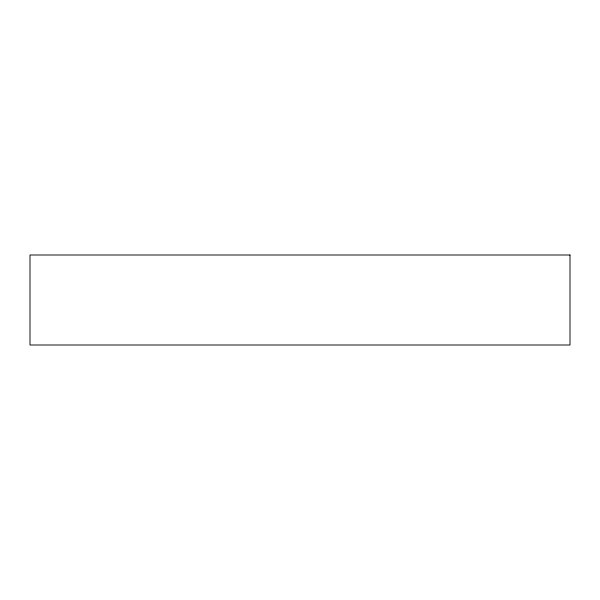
<?xml version="1.0" encoding="UTF-8"?>
<svg xmlns="http://www.w3.org/2000/svg" width="600" height="600" viewBox="0 0 600 600"><rect width="100%" height="100%" fill="white"/><g stroke="black" fill="none" stroke-linecap="round" stroke-linejoin="round"><path stroke-width="0.9" d="M570 255L30 255L30 345L570 345L570 255"/></g></svg>
